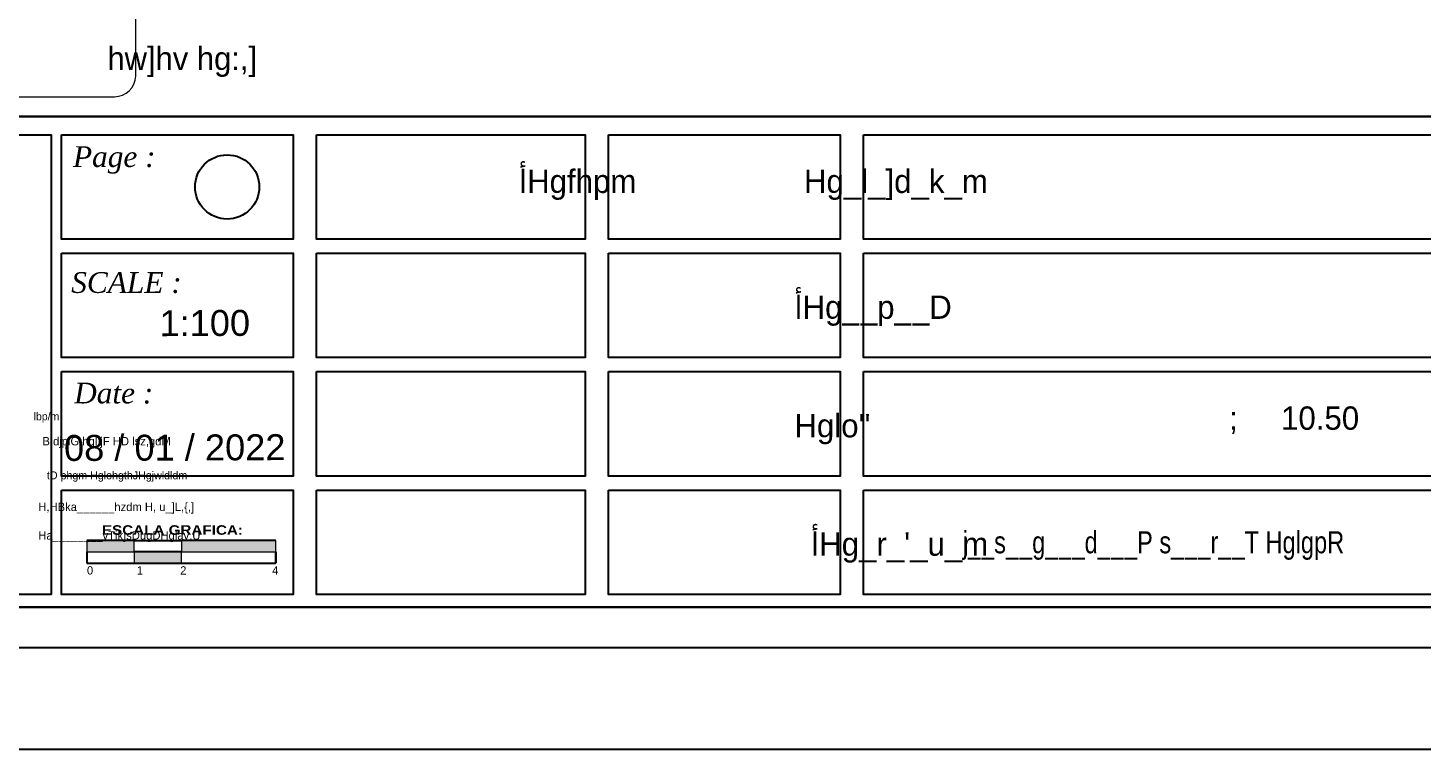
# Model space of a CAD drawing. Header units: inches. Extents: x -1583 to -1389, y -6910 to -6586.
# Drawn here: x -1453.31 to -1428.2, y -6910.18 to -6897.2 of the extents above; entities that cross this region are included whole.
import ezdxf
from ezdxf.enums import TextEntityAlignment as Align

# ---------------------------------------------------------------- set-up
doc = ezdxf.new("R2010")
doc.units = ezdxf.units.IN
doc.header["$MEASUREMENT"] = 0
for name, color, linetype in [('1MUROS', 10, 'Continuous'), ('4', 2, 'Continuous'), ('const.line', 252, 'Continuous'), ('LAY', 1, 'Continuous'), ('MAN', 2, 'Continuous'), ('pieplano', 7, 'Continuous'), ('SAGR Frame', 251, 'Continuous'), ('xyz', 93, 'Continuous'), ('Zonas', 5, 'Continuous')]:
    doc.layers.add(name, color=color, linetype=linetype)
for name, color, linetype, lineweight in [('G-BORDER-V', 14, 'Continuous', 5), ('led', 150, 'Continuous', 0), ('text', 91, 'Continuous', 18), ('wall', 7, 'Continuous', 30)]:
    doc.layers.add(name, color=color, linetype=linetype, lineweight=lineweight)
doc.styles.add('A1', font='xarb.shx')
doc.styles.add('Arch_Text_E', font='arial.ttf', dxfattribs={"height": 0.2})
doc.styles.add('KARINA', font='', dxfattribs={"height": 0.5})
doc.styles.get("Standard").update_dxf_attribs({"font": 'sosa.shx'})
doc.styles.add('style2', font='xarb.shx')
doc.styles.add('XARAB', font='xarb.shx')
doc.styles.add('XARB', font='xarb.shx', dxfattribs={"height": 0.5})
doc.styles.get('KARINA').set_extended_font_data('Arial Black')

# ---------------------------------------------------------------- blocks, each defined once
blk = doc.blocks.new('kalesh')
at = {"layer": 'SAGR Frame', "linetype": 'ByBlock', "true_color": 0xfeeab9}
h = blk.add_hatch(color=254, dxfattribs=at)
h.paths.add_polyline_path([(3952.995, 561.647), (3952.995, 561.771), (3952.477, 561.771), (3952.477, 561.647)])
h.paths.add_polyline_path([(3953.512, 561.523), (3953.512, 561.647), (3952.995, 561.647), (3952.995, 561.523)])
h.paths.add_polyline_path([(3954.548, 561.647), (3954.548, 561.771), (3953.512, 561.771), (3953.512, 561.647)])
at = {"layer": '4', "lineweight": -2}
for p, q in [((3952.995, 561.771), (3953.512, 561.771)), ((3952.477, 561.647), (3952.477, 561.523)), ((3953.512, 561.647), (3952.995, 561.647)), ((3954.548, 561.647), (3954.548, 561.523)), ((3954.548, 561.523), (3954.548, 561.647)), ((3952.477, 561.523), (3952.995, 561.523)), ((3952.995, 561.523), (3953.512, 561.523)), ((3953.512, 561.523), (3954.548, 561.523))]:
    blk.add_line(p, q, dxfattribs=at)
at = {"layer": 'const.line'}
blk.add_circle((3954.015, 565.646), 0.352, dxfattribs=at)
at = {"layer": 'Defpoints'}
blk.add_lwpolyline([(3940.958, 559.483), (3987.589, 559.483), (3987.589, 592.346), (3940.958, 592.346)], close=True, dxfattribs=at)
at = {"layer": 'led', "linetype": 'ByBlock'}
for p, q in [((3952.477, 561.771), (3952.477, 561.647)), ((3952.995, 561.647), (3952.995, 561.771)), ((3953.512, 561.771), (3953.512, 561.647)), ((3954.548, 561.647), (3954.548, 561.771)), ((3952.477, 561.647), (3952.995, 561.647)), ((3952.995, 561.647), (3952.995, 561.523)), ((3953.512, 561.647), (3954.548, 561.647)), ((3953.512, 561.523), (3953.512, 561.647))]:
    blk.add_line(p, q, dxfattribs=at)
at = {"layer": 'xyz', "ltscale": 0.2}
for p, q in [((3984.813, 561.037), (3943.179, 561.037)), ((3984.813, 560.593), (3943.179, 560.593))]:
    blk.add_line(p, q, dxfattribs=at)
for points in [[(3985.48, 561.703), (3985.48, 566.419), (3942.513, 566.419)], [(3942.513, 561.691), (3942.513, 566.419), (3983.966, 566.419)], [(3983.966, 561.038), (3943.146, 561.038)], [(3943.179, 561.037), (3984.846, 561.038)]]:
    blk.add_lwpolyline(points, dxfattribs=at)
for points in [[(3949.622, 566.218), (3952.085, 566.218), (3952.085, 561.178), (3949.622, 561.178)], [(3952.198, 566.218), (3954.74, 566.218), (3954.74, 565.074), (3952.198, 565.074)], [(3954.995, 566.218), (3957.941, 566.218), (3957.941, 565.074), (3954.995, 565.074)], [(3958.197, 566.218), (3960.739, 566.218), (3960.739, 565.074), (3958.197, 565.074)], [(3960.994, 566.218), (3967.98, 566.218), (3967.98, 565.074), (3960.994, 565.074)], [(3952.198, 564.919), (3954.74, 564.919), (3954.74, 563.776), (3952.198, 563.776)], [(3954.995, 564.919), (3957.941, 564.919), (3957.941, 563.776), (3954.995, 563.776)], [(3958.197, 564.919), (3960.739, 564.919), (3960.739, 563.776), (3958.197, 563.776)], [(3960.994, 564.919), (3967.98, 564.919), (3967.98, 563.776), (3960.994, 563.776)], [(3952.198, 563.621), (3954.74, 563.621), (3954.74, 562.477), (3952.198, 562.477)], [(3954.995, 563.621), (3957.941, 563.621), (3957.941, 562.477), (3954.995, 562.477)], [(3958.197, 563.621), (3960.739, 563.621), (3960.739, 562.477), (3958.197, 562.477)], [(3960.994, 563.621), (3967.98, 563.621), (3967.98, 562.477), (3960.994, 562.477)], [(3952.198, 562.322), (3954.74, 562.322), (3954.74, 561.178), (3952.198, 561.178)], [(3954.995, 562.322), (3957.941, 562.322), (3957.941, 561.178), (3954.995, 561.178)], [(3958.197, 562.322), (3960.739, 562.322), (3960.739, 561.178), (3958.197, 561.178)], [(3960.994, 562.322), (3967.98, 562.322), (3967.98, 561.178), (3960.994, 561.178)]]:
    blk.add_lwpolyline(points, close=True, dxfattribs=at)
at = {"layer": 'Zonas', "color": 5}
for p, q in [((3952.995, 561.771), (3952.477, 561.771)), ((3954.548, 561.771), (3953.512, 561.771))]:
    blk.add_line(p, q, dxfattribs=at)
at = {"layer": '1MUROS', "lineweight": -2, "style": 'Arch_Text_E'}
for s, height, p in [('1:100', 0.2843, (3953.272, 564.152)), ('08 / 01 / 2022', 0.28434, (3952.225, 562.784))]:
    blk.add_text(s, height=height, rotation=0.2258, dxfattribs=at).set_placement(p, align=Align.MIDDLE_LEFT)
at = {"layer": 'MAN', "style": 'KARINA'}
blk.add_text('ESCALA GRAFICA:', height=0.10426, dxfattribs=at).set_placement((3952.641, 561.833))
at = {"layer": 'pieplano', "ltscale": 0.01}
for s, p in [('0', (3952.477, 561.397)), ('1', (3953.024, 561.397)), ('2', (3953.5, 561.397)), ('4', (3954.509, 561.397))]:
    blk.add_text(s, height=0.0912, dxfattribs=at).set_placement(p)
at = {"layer": 'text', "color": 0, "lineweight": -3, "style": 'XARAB'}
for s, height, p in [('lbp/m', 0.0859, (3951.892, 563.088)), (' B djplG hgl:jF HD lsz,gdM  ', 0.09199, (3951.954, 562.813)), (' tD phgm HglohgthJHgjwldldm', 0.08739, (3952.005, 562.441)), ('H,HBka______hzdm H, u_]L,{,]', 0.09199, (3951.943, 562.093)), ('Ha________vTik]sDugDHglav,U', 0.09199, (3951.943, 561.78))]:
    blk.add_text(s, height=height, dxfattribs=at).set_placement(p)
at = {"layer": 'wall', "style": 'A1'}
blk.add_text('أHgfhpm ', height=0.256, dxfattribs=at).set_placement((3957.215, 565.58, -0.351))
at = {"layer": 'wall', "color": 30, "true_color": 0xf8991e, "style": 'A1'}
for s, height, p in [('Hg_l_]d_k_m ', 0.25602, (3960.342, 565.58, -0.351)), ('أHg__p__D ', 0.256, (3960.237, 564.2, -0.351)), ("Hglo''", 0.256, (3960.237, 562.901, -0.351)), ("أHg_r_'_u_m ", 0.25602, (3960.419, 561.603, -0.351))]:
    blk.add_text(s, height=height, dxfattribs=at).set_placement(p)
at = {"layer": 'wall', "color": 0, "style": 'A1'}
blk.add_text(';     10.50', height=0.25602, dxfattribs=at).set_placement((3965.005, 562.984))
at = {"layer": 'wall', "color": 5, "linetype": 'ByBlock', "char_height": 0.22751, "width": 4.59374, "attachment_point": 1}
for s, insert in [('{\\fBookman Old Style|b0|i1|c0|p26;\\C7;Page :}', (3952.323, 566.092, -0.975)), ('{\\fBookman Old Style|b0|i1|c0|p26;\\C7;SCALE :}', (3952.304, 564.712)), ('{\\fBookman Old Style|b0|i1|c0|p26;\\C7;Date :}', (3952.336, 563.5, 1.6))]:
    blk.add_mtext(s, dxfattribs=dict(at, insert=insert))

msp = doc.modelspace()

# ---------------------------------------------------------------- linework, layer by layer
at = {"layer": 'G-BORDER-V', "color": 8}
for p, q in [((-1451.364, -6898.067), (-1451.364, -6894.391)), ((-1468.015, -6898.437), (-1451.75, -6898.437))]:
    msp.add_line(p, q, dxfattribs=at)
msp.add_arc((-1451.75, -6898.05), 0.387, 269.9452, 357.4927, dxfattribs=at)

# ---------------------------------------------------------------- block references
at = {"xscale": 1.641842369206237, "yscale": 1.641842369206237, "zscale": 1.641842369206237}
msp.add_blockref('kalesh', (-7941.588, -7828.763), dxfattribs=at)

# ---------------------------------------------------------------- texts
at = {"layer": 'LAY', "color": 0, "style": 'XARB', "width": 0.8}
msp.add_text('j__s__g___d___P s___r__T HglgpR', height=0.39704, dxfattribs=at).set_placement((-1433.037, -6906.457), align=Align.MIDDLE_CENTER)
at = {"layer": 'wall', "color": 7, "style": 'style2'}
msp.add_text('hw]hv hg:,] ', height=0.41699, dxfattribs=at).set_placement((-1451.876, -6897.957))

doc.saveas('drawing.dxf')
